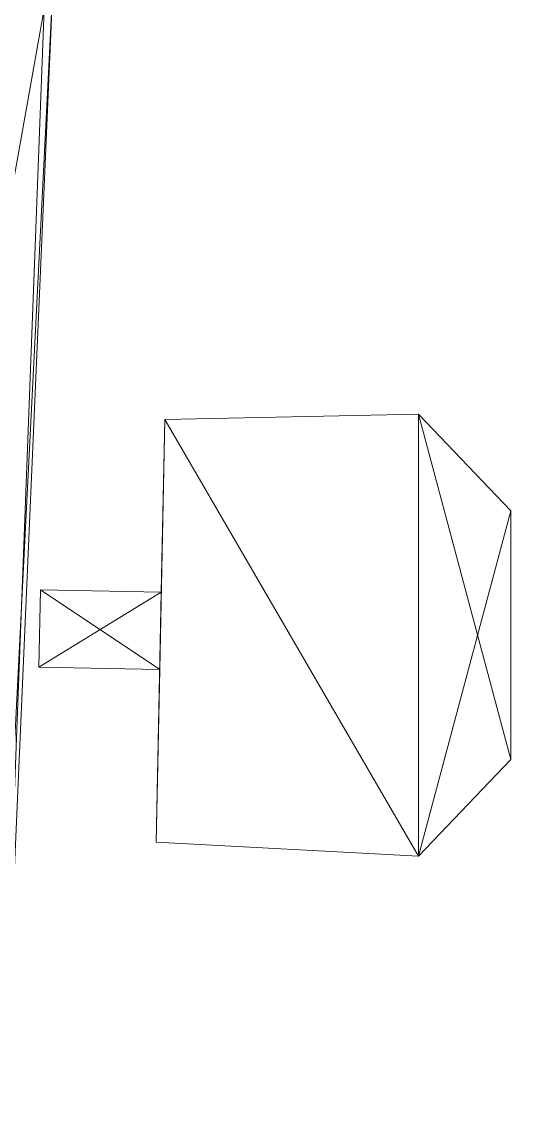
# Model space of a CAD drawing. Header units: millimetres. Extents: x -12003 to 1147, y -4377 to 8802.
# Drawn here: x -6925.9 to -6808.6, y 2793.7 to 3042.7 of the extents above; entities that cross this region are included whole.
import ezdxf

# ---------------------------------------------------------------- set-up
doc = ezdxf.new("R2010")
doc.units = ezdxf.units.MM
doc.layers.add('A-FLOR', color=192, linetype='Continuous', lineweight=18)
doc.layers.add('L-PLNT', color=71, linetype='Continuous', lineweight=9)

# ---------------------------------------------------------------- blocks, each defined once
blk = doc.blocks.new('Enscape AssetDefinition - Bicycle 002 - Enscape AssetDefinition - Bicycle 002-692012-_3D_')
at = {"layer": 'L-PLNT'}
mesh = blk.add_polyface(dxfattribs=at)
corners = [(45.18, 74.52, 256.76), (32.3, 410.92, 300.7), (62.28, 411.29, 302.68)]
mesh.append_faces([[corners[k] for k in face] for face in [(1, 2, 0)]])
mesh = blk.add_polyface(dxfattribs=at)
corners = [(62.28, 411.29, 302.68), (48.17, 89.39, 320.28), (45.18, 74.52, 256.76)]
mesh.append_faces([[corners[k] for k in face] for face in [(2, 0, 1)]])
mesh = blk.add_polyface(dxfattribs=at)
corners = [(48.17, 89.39, 320.28), (62.28, 411.29, 302.68), (60.18, 404.63, 332.19)]
mesh.append_faces([[corners[k] for k in face] for face in [(0, 1, 2)]])
mesh = blk.add_polyface(dxfattribs=at)
corners = [(9.93, 123.01, 322.15), (60.18, 404.63, 332.19), (30.21, 404.26, 330.22)]
mesh.append_faces([[corners[k] for k in face] for face in [(0, 1, 2)]])
mesh = blk.add_polyface(dxfattribs=at)
corners = [(60.18, 404.63, 332.19), (9.93, 123.01, 322.15), (48.17, 89.39, 320.28)]
mesh.append_faces([[corners[k] for k in face] for face in [(1, 2, 0)]])
mesh = blk.add_polyface(dxfattribs=at)
corners = [(146.35, 311.45, 271.07), (146.35, 209.77, 271.07), (87.94, 310.18, 271.07)]
mesh.append_faces([[corners[k] for k in face] for face in [(0, 1, 2)]])
mesh = blk.add_polyface(dxfattribs=at)
corners = [(146.35, 311.45, 296.57), (146.35, 311.45, 271.07), (87.94, 310.18, 296.57)]
mesh.append_faces([[corners[k] for k in face] for face in [(2, 0, 1)]])
mesh = blk.add_polyface(dxfattribs=at)
corners = [(87.94, 310.18, 296.57), (146.35, 311.45, 271.07), (87.94, 310.18, 271.07)]
mesh.append_faces([[corners[k] for k in face] for face in [(0, 1, 2)]])
mesh = blk.add_polyface(dxfattribs=at)
corners = [(87.94, 310.18, 296.57), (146.35, 209.77, 296.57), (146.35, 311.45, 296.57)]
mesh.append_faces([[corners[k] for k in face] for face in [(2, 0, 1)]])
mesh = blk.add_polyface(dxfattribs=at)
corners = [(167.58, 289.19, 273.14), (146.35, 209.77, 271.07), (146.35, 311.45, 271.07)]
mesh.append_faces([[corners[k] for k in face] for face in [(1, 2, 0)]])
mesh = blk.add_polyface(dxfattribs=at)
corners = [(167.58, 289.19, 273.14), (146.35, 311.45, 271.07), (167.58, 289.19, 294.49)]
mesh.append_faces([[corners[k] for k in face] for face in [(1, 2, 0)]])
mesh = blk.add_polyface(dxfattribs=at)
corners = [(167.58, 289.19, 294.49), (146.35, 311.45, 271.07), (146.35, 311.45, 296.57)]
mesh.append_faces([[corners[k] for k in face] for face in [(2, 0, 1)]])
mesh = blk.add_polyface(dxfattribs=at)
corners = [(167.58, 289.19, 294.49), (146.35, 311.45, 296.57), (167.58, 232.03, 294.49)]
mesh.append_faces([[corners[k] for k in face] for face in [(1, 2, 0)]])
mesh = blk.add_polyface(dxfattribs=at)
corners = [(167.58, 232.03, 294.49), (146.35, 311.45, 296.57), (146.35, 209.77, 296.57)]
mesh.append_faces([[corners[k] for k in face] for face in [(2, 0, 1)]])
mesh = blk.add_polyface(dxfattribs=at)
corners = [(87.94, 310.18, 271.07), (146.35, 209.77, 271.07), (85.98, 213.01, 271.07)]
mesh.append_faces([[corners[k] for k in face] for face in [(1, 2, 0)]])
mesh = blk.add_polyface(dxfattribs=at)
corners = [(85.98, 213.01, 296.57), (146.35, 209.77, 296.57), (87.94, 310.18, 296.57)]
mesh.append_faces([[corners[k] for k in face] for face in [(1, 2, 0)]])
mesh = blk.add_polyface(dxfattribs=at)
corners = [(87.14, 270.5, 292.73), (85.98, 213.01, 296.57), (87.94, 310.18, 296.57)]
mesh.append_faces([[corners[k] for k in face] for face in [(1, 2, 0)]])
mesh = blk.add_polyface(dxfattribs=at)
corners = [(86.78, 252.68, 274.91), (87.94, 310.18, 271.07), (85.98, 213.01, 271.07)]
mesh.append_faces([[corners[k] for k in face] for face in [(2, 0, 1)]])
mesh = blk.add_polyface(dxfattribs=at)
corners = [(87.14, 270.5, 274.91), (87.94, 310.18, 271.07), (86.78, 252.68, 274.91)]
mesh.append_faces([[corners[k] for k in face] for face in [(2, 0, 1)]])
mesh = blk.add_polyface(dxfattribs=at)
corners = [(87.14, 270.5, 292.73), (87.94, 310.18, 296.57), (87.14, 270.5, 274.91)]
mesh.append_faces([[corners[k] for k in face] for face in [(0, 1, 2)]])
mesh = blk.add_polyface(dxfattribs=at)
corners = [(87.14, 270.5, 274.91), (87.94, 310.18, 296.57), (87.94, 310.18, 271.07)]
mesh.append_faces([[corners[k] for k in face] for face in [(0, 1, 2)]])
mesh = blk.add_polyface(dxfattribs=at)
corners = [(167.58, 232.03, 273.14), (146.35, 209.77, 271.07), (167.58, 289.19, 273.14)]
mesh.append_faces([[corners[k] for k in face] for face in [(1, 2, 0)]])
mesh = blk.add_polyface(dxfattribs=at)
corners = [(167.58, 289.19, 294.49), (167.58, 232.03, 273.14), (167.58, 289.19, 273.14)]
mesh.append_faces([[corners[k] for k in face] for face in [(1, 2, 0)]])
mesh = blk.add_polyface(dxfattribs=at)
corners = [(167.58, 232.03, 294.49), (167.58, 232.03, 273.14), (167.58, 289.19, 294.49)]
mesh.append_faces([[corners[k] for k in face] for face in [(1, 2, 0)]])
mesh = blk.add_polyface(dxfattribs=at)
corners = [(59.34, 271.06, 274.91), (87.14, 270.5, 274.91), (58.98, 253.25, 274.91)]
mesh.append_faces([[corners[k] for k in face] for face in [(2, 0, 1)]])
mesh = blk.add_polyface(dxfattribs=at)
corners = [(58.98, 253.25, 292.73), (86.78, 252.68, 292.73), (59.34, 271.06, 292.73)]
mesh.append_faces([[corners[k] for k in face] for face in [(0, 1, 2)]])
mesh = blk.add_polyface(dxfattribs=at)
corners = [(59.34, 271.06, 292.73), (59.34, 271.06, 274.91), (58.98, 253.25, 292.73)]
mesh.append_faces([[corners[k] for k in face] for face in [(2, 0, 1)]])
mesh = blk.add_polyface(dxfattribs=at)
corners = [(58.98, 253.25, 292.73), (59.34, 271.06, 274.91), (58.98, 253.25, 274.91)]
mesh.append_faces([[corners[k] for k in face] for face in [(0, 1, 2)]])
mesh = blk.add_polyface(dxfattribs=at)
corners = [(58.98, 253.25, 274.91), (87.14, 270.5, 274.91), (86.78, 252.68, 274.91)]
mesh.append_faces([[corners[k] for k in face] for face in [(0, 1, 2)]])
mesh = blk.add_polyface(dxfattribs=at)
corners = [(59.34, 271.06, 292.73), (87.14, 270.5, 292.73), (59.34, 271.06, 274.91)]
mesh.append_faces([[corners[k] for k in face] for face in [(0, 1, 2)]])
mesh = blk.add_polyface(dxfattribs=at)
corners = [(59.34, 271.06, 292.73), (86.78, 252.68, 292.73), (87.14, 270.5, 292.73)]
mesh.append_faces([[corners[k] for k in face] for face in [(0, 1, 2)]])
mesh = blk.add_polyface(dxfattribs=at)
corners = [(59.34, 271.06, 274.91), (87.14, 270.5, 292.73), (87.14, 270.5, 274.91)]
mesh.append_faces([[corners[k] for k in face] for face in [(0, 1, 2)]])
mesh = blk.add_polyface(dxfattribs=at)
corners = [(86.78, 252.68, 292.73), (85.98, 213.01, 296.57), (87.14, 270.5, 292.73)]
mesh.append_faces([[corners[k] for k in face] for face in [(1, 2, 0)]])
mesh = blk.add_polyface(dxfattribs=at)
corners = [(58.98, 253.25, 274.91), (86.78, 252.68, 274.91), (58.98, 253.25, 292.73)]
mesh.append_faces([[corners[k] for k in face] for face in [(0, 1, 2)]])
mesh = blk.add_polyface(dxfattribs=at)
corners = [(58.98, 253.25, 292.73), (86.78, 252.68, 274.91), (86.78, 252.68, 292.73)]
mesh.append_faces([[corners[k] for k in face] for face in [(0, 1, 2)]])
mesh = blk.add_polyface(dxfattribs=at)
corners = [(86.78, 252.68, 292.73), (85.98, 213.01, 271.07), (85.98, 213.01, 296.57)]
mesh.append_faces([[corners[k] for k in face] for face in [(2, 0, 1)]])
mesh = blk.add_polyface(dxfattribs=at)
corners = [(86.78, 252.68, 274.91), (85.98, 213.01, 271.07), (86.78, 252.68, 292.73)]
mesh.append_faces([[corners[k] for k in face] for face in [(1, 2, 0)]])
mesh = blk.add_polyface(dxfattribs=at)
corners = [(167.58, 232.03, 273.14), (146.35, 209.77, 296.57), (146.35, 209.77, 271.07)]
mesh.append_faces([[corners[k] for k in face] for face in [(2, 0, 1)]])
mesh = blk.add_polyface(dxfattribs=at)
corners = [(167.58, 232.03, 294.49), (146.35, 209.77, 296.57), (167.58, 232.03, 273.14)]
mesh.append_faces([[corners[k] for k in face] for face in [(1, 2, 0)]])
mesh = blk.add_polyface(dxfattribs=at)
corners = [(146.35, 209.77, 296.57), (85.98, 213.01, 271.07), (146.35, 209.77, 271.07)]
mesh.append_faces([[corners[k] for k in face] for face in [(1, 2, 0)]])
mesh = blk.add_polyface(dxfattribs=at)
corners = [(85.98, 213.01, 296.57), (85.98, 213.01, 271.07), (146.35, 209.77, 296.57)]
mesh.append_faces([[corners[k] for k in face] for face in [(1, 2, 0)]])

msp = doc.modelspace()

# ---------------------------------------------------------------- block references
at = {"layer": 'L-PLNT'}
msp.add_blockref('Enscape AssetDefinition - Bicycle 002 - Enscape AssetDefinition - Bicycle 002-692012-_3D_', (-6980.94, 2640.98, 8623), dxfattribs=at)

# ---------------------------------------------------------------- meshes
at = {"layer": 'A-FLOR'}
mesh = msp.add_polyface(dxfattribs=at)
corners = [(-9462.63, -1675.2, 8528.01), (-9462.63, -1063.93, 8528.01), (-8608.59, 8697.8, 8528.01), (-6528.94, 8697.8, 8528.01), (-6528.94, 5497.3, 8528.01), (-4557.58, 5497.3, 8528.01), (-4557.58, 823.8, 8528.01), (842.06, 823.8, 8528.01), (842.06, 6707.43, 8528.01), (-881.44, 6707.43, 8528.01), (-881.44, 8771.8, 8528.01), (942.06, 8771.8, 8528.01), (942.06, -1675.2, 8528.01)]
mesh.append_faces([[corners[k] for k in face] for face in [(6, 4, 5)]], dxfattribs={"vtx0": -1})
mesh.append_faces([[corners[k] for k in face] for face in [(6, 0, 1, 4)]], dxfattribs={"vtx0": -1, "vtx2": -1, "vtx3": -1})
mesh.append_faces([[corners[k] for k in face] for face in [(10, 11, 8, 9)]], dxfattribs={"vtx1": -1})
mesh.append_faces([[corners[k] for k in face] for face in [(12, 0, 6, 7), (7, 8, 11, 12)]], dxfattribs={"vtx1": -1, "vtx3": -1})
mesh.append_faces([[corners[k] for k in face] for face in [(2, 3, 4, 1)]], dxfattribs={"vtx2": -1})
mesh = msp.add_polyface(dxfattribs=at)
corners = [(942.06, 8771.8, 8623), (-881.44, 8771.8, 8623), (-881.44, 6707.43, 8623), (842.06, 6707.43, 8623), (842.06, 823.8, 8623), (-4557.58, 823.8, 8623), (-4557.58, 5497.3, 8623), (-6528.94, 5497.3, 8623), (-6528.94, 8697.8, 8623), (-8608.59, 8697.8, 8623), (-9462.63, -1063.93, 8623), (-9462.63, -1675.2, 8623), (942.06, -1675.2, 8623)]
mesh.append_faces([[corners[k] for k in face] for face in [(3, 0, 1, 2)]], dxfattribs={"vtx0": -1})
mesh.append_faces([[corners[k] for k in face] for face in [(5, 12, 4), (7, 10, 5, 6)]], dxfattribs={"vtx0": -1, "vtx1": -1})
mesh.append_faces([[corners[k] for k in face] for face in [(4, 12, 0, 3)]], dxfattribs={"vtx0": -1, "vtx2": -1})
mesh.append_faces([[corners[k] for k in face] for face in [(5, 10, 11, 12)]], dxfattribs={"vtx0": -1, "vtx3": -1})
mesh.append_faces([[corners[k] for k in face] for face in [(7, 8, 9, 10)]], dxfattribs={"vtx3": -1})

doc.saveas('drawing.dxf')
